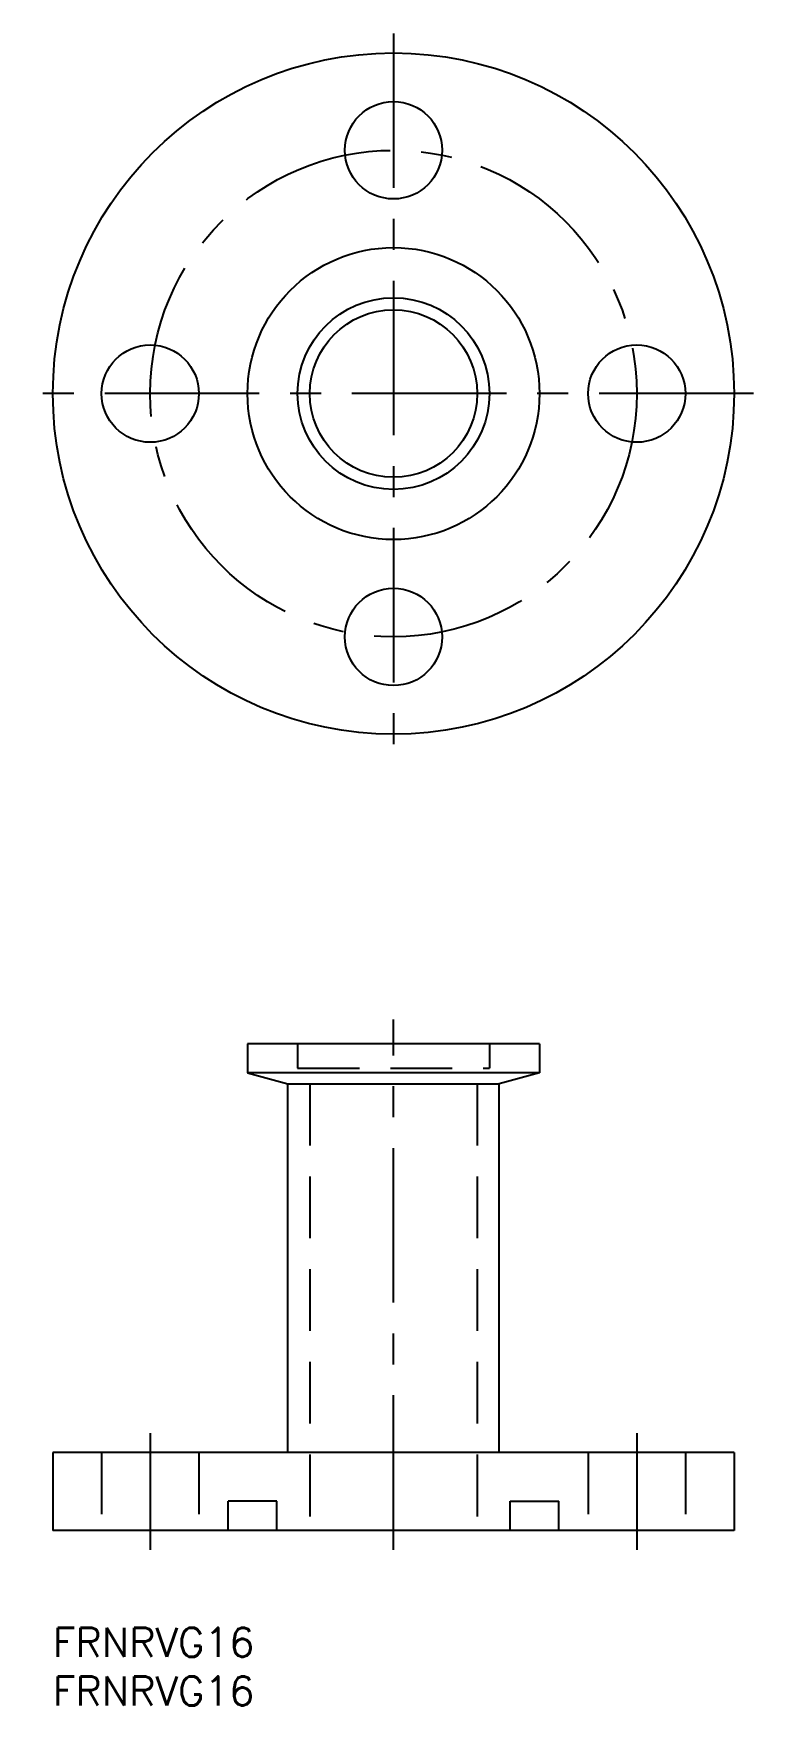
# Model space of a CAD drawing. Extents: x -2 to 72, y -8 to 164.
import ezdxf

# ---------------------------------------------------------------- set-up
doc = ezdxf.new("R2010")
doc.units = 0
doc.header["$LTSCALE"] = 0.5
doc.linetypes.add('CENTER', pattern=[50.8, 31.75, -6.35, 6.35, -6.35])
doc.linetypes.add('DASHED', pattern=[19.05, 12.7, -6.35])
for name, color, linetype in [('MSM_CENTER', 1, 'CENTER'), ('MSM_CONTINUOUS', 7, 'CONTINUOUS'), ('MSM_DASHED', 4, 'DASHED'), ('MSM_PART_NUMBER', 7, 'CONTINUOUS')]:
    doc.layers.add(name, color=color, linetype=linetype)
doc.styles.get("Standard").update_dxf_attribs({"font": 'txt.shx', "height": 3, "bigfont": 'bigfont.shx'})

# ---------------------------------------------------------------- blocks, each defined once
blk = doc.blocks.new('*U6')
at = {"layer": 'MSM_PART_NUMBER'}
blk.add_text('FRNRVG16', height=3, dxfattribs=at).set_placement((0, -3))
blk = doc.blocks.new('*U7')
at = {"layer": 'MSM_PART_NUMBER'}
blk.add_text('FRNRVG16', height=3, dxfattribs=at).set_placement((0, -8))

msp = doc.modelspace()

# ---------------------------------------------------------------- linework, layer by layer
at = {"layer": 'MSM_CENTER'}
for p, q in [((35, 163.8), (35, 89.8)), ((72, 126.8), (-2, 126.8)), ((35, 8), (35, 62.5)), ((10, 20), (10, 8)), ((60, 20), (60, 8))]:
    msp.add_line(p, q, dxfattribs=at)
msp.add_circle((35, 126.8), 25, dxfattribs=at)
at = {"layer": 'MSM_CONTINUOUS'}
for p, q in [((50, 60), (20, 60)), ((20, 60), (20, 57)), ((50, 60), (50, 57)), ((50, 57), (20, 57)), ((20, 57), (24.15, 55.89)), ((50, 57), (45.85, 55.89)), ((24.15, 18), (24.15, 55.89)), ((24.15, 55.89), (45.85, 55.89)), ((45.85, 18), (45.85, 55.89)), ((0, 18), (0, 10)), ((70, 18), (0, 18)), ((70, 18), (70, 10)), ((70, 10), (0, 10))]:
    msp.add_line(p, q, dxfattribs=at)
for centre, radius in [((35, 126.8), 35), ((35, 151.8), 5), ((35, 126.8), 15), ((35, 126.8), 9.85), ((35, 126.8), 8.6), ((10, 126.8), 5), ((60, 126.8), 5), ((35, 101.8), 5)]:
    msp.add_circle(centre, radius, dxfattribs=at)
at = {"layer": 'MSM_DASHED'}
for p, q in [((25.15, 60), (25.15, 57.5)), ((44.85, 60), (44.85, 57.5)), ((25.15, 57.5), (44.85, 57.5)), ((26.4, 55.89), (26.4, 10)), ((43.6, 55.89), (43.6, 10)), ((5, 18), (5, 10)), ((15, 18), (15, 10)), ((55, 18), (55, 10)), ((65, 18), (65, 10)), ((18, 10), (18, 13)), ((23, 13), (18, 13)), ((23, 10), (23, 13)), ((47, 10), (47, 13)), ((47, 13), (52, 13)), ((52, 10), (52, 13))]:
    msp.add_line(p, q, dxfattribs=at)

# ---------------------------------------------------------------- block references
at = {"layer": 'MSM_CONTINUOUS'}
for name in ['*U6', '*U7']:
    msp.add_blockref(name, (0, 0), dxfattribs=at)

doc.saveas('drawing.dxf')
